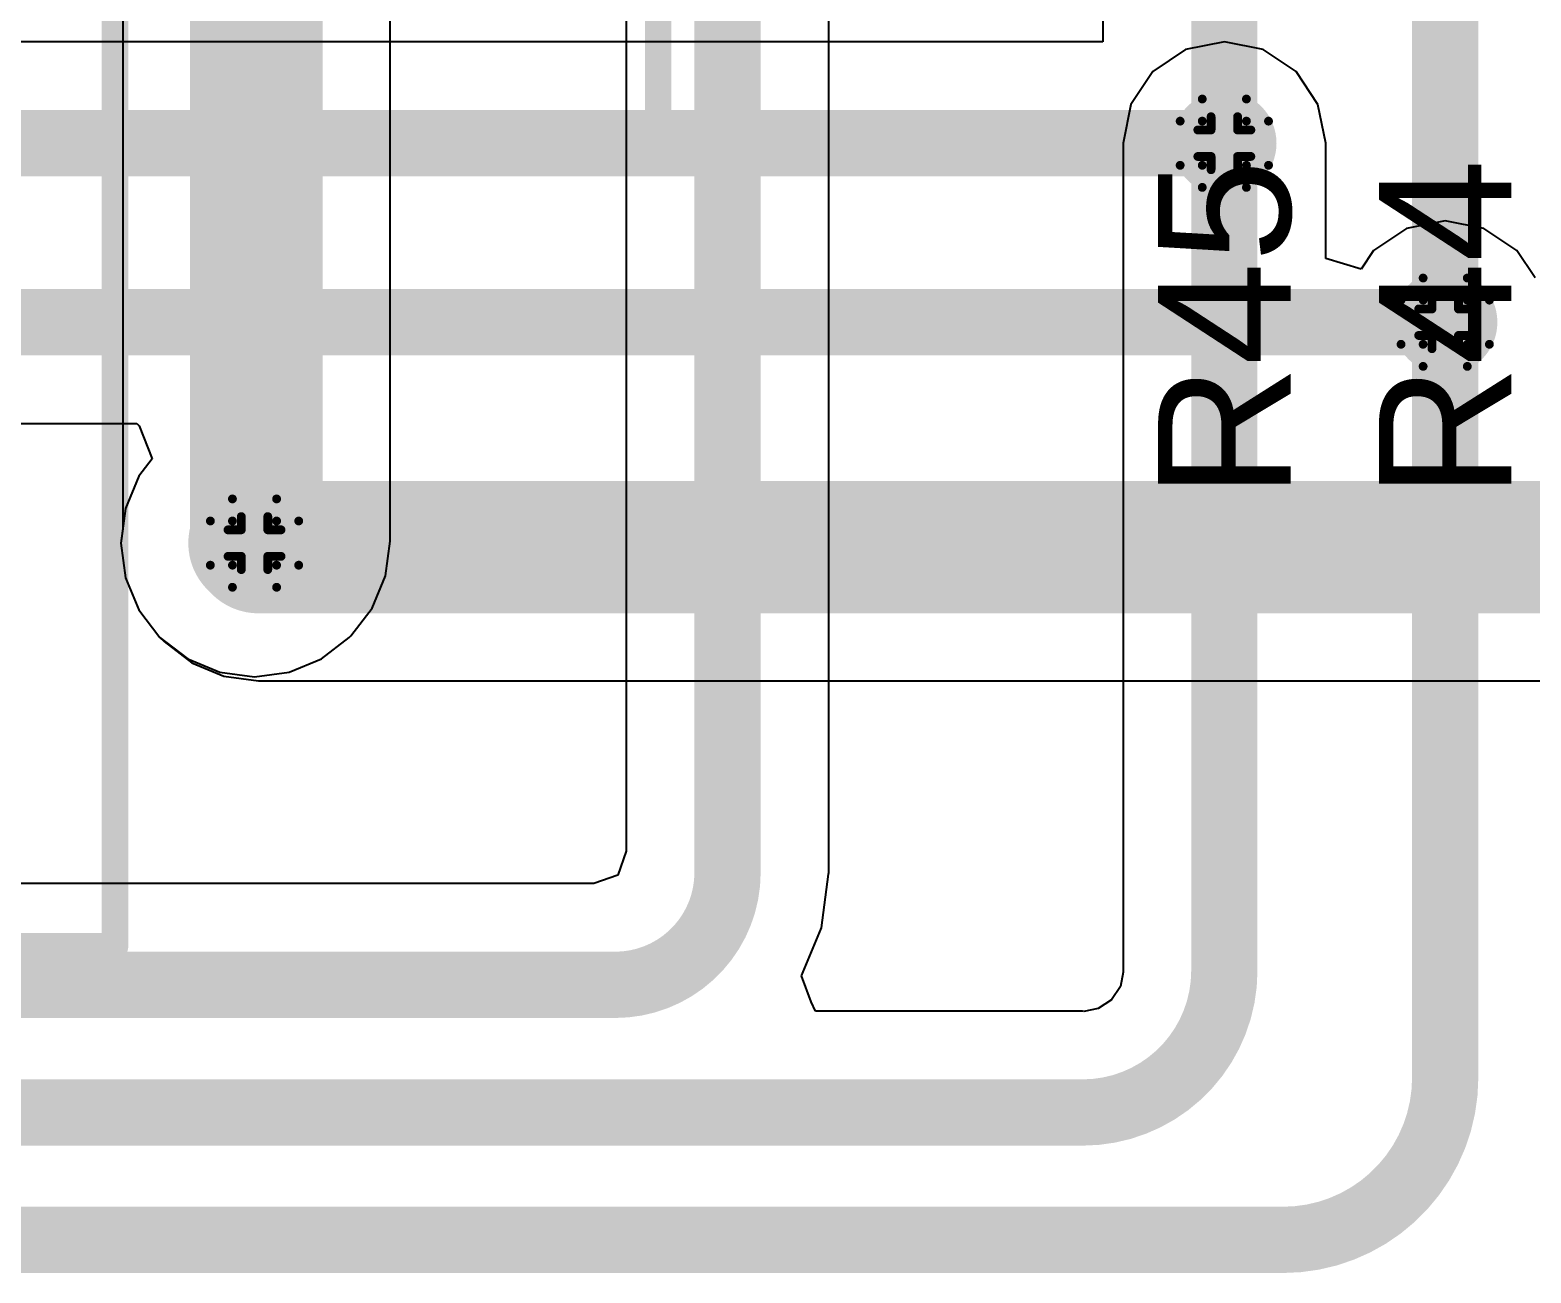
# Model space of a CAD drawing. Header units: inches. Extents: x -3 to 195, y 0 to 199.
# Drawn here: x 2.1892 to 2.529, y 2.1748 to 2.4561 of the extents above; entities that cross this region are included whole.
import ezdxf

# ---------------------------------------------------------------- set-up
doc = ezdxf.new("R2010")
doc.units = ezdxf.units.IN
doc.header["$MEASUREMENT"] = 0
for name, color, linetype in [('Bottom Layer', 5, 'Continuous'), ('Drill Drawing', 1, 'Continuous'), ('Top Layer', 1, 'Continuous'), ('Top Overlay', 2, 'Continuous'), ('Via Holes', 16, 'Continuous')]:
    doc.layers.add(name, color=color, linetype=linetype)
doc.styles.add('Arial', font='', dxfattribs={"height": 0.2})
doc.styles.get('Arial').set_extended_font_data('Arial')

# ---------------------------------------------------------------- blocks, each defined once
blk = doc.blocks.new('CR2032_BS_6_1_97')
at = {"layer": 'Top Overlay'}
for points in [[(0.43177, -0.31614, 0.006, 0.006, 0), (0.43177, -0.07626, 0.006, 0.006, 0)], [(0.55475, -0.13597, 0.00598, 0.00598, 0), (0.55475, -0.089, 0.00598, 0.00598, 0)], [(0.43177, -0.13597, 0.00598, 0.00598, 0), (0.55475, -0.13597, 0.00598, 0.00598, 0)], [(-0.44431, -0.31614, 0.006, 0.006, 0), (0.43177, -0.31614, 0.006, 0.006, 0)]]:
    blk.add_lwpolyline(points, format="xyseb", dxfattribs=at)
for points in [[(0.43027, -0.13597, 0.00299, 0.00299, 1), (0.43326, -0.13597, 0.00299, 0.00299, 1)], [(0.55325, -0.13597, 0.00299, 0.00299, 1), (0.55625, -0.13597, 0.00299, 0.00299, 1)], [(0.55325, -0.13597, 0.00299, 0.00299, 1), (0.55625, -0.13597, 0.00299, 0.00299, 1)], [(0.43027, -0.31614, 0.003, 0.003, 1), (0.43327, -0.31614, 0.003, 0.003, 1)], [(0.43027, -0.31614, 0.003, 0.003, 1), (0.43327, -0.31614, 0.003, 0.003, 1)]]:
    blk.add_lwpolyline(points, format="xyseb", close=True, dxfattribs=at)

msp = doc.modelspace()

# ---------------------------------------------------------------- hatches: boundary and pattern name
at = {"layer": 'Bottom Layer'}
h = msp.add_hatch(color=5, dxfattribs=at)
edge = h.paths.add_edge_path()
edge.add_arc((2.45954, 2.43052), 0.01181, 0, 360)
h = msp.add_hatch(color=5, dxfattribs=at)
edge = h.paths.add_edge_path()
edge.add_arc((2.50954, 2.39), 0.01181, 0, 360)
h = msp.add_hatch(color=5, dxfattribs=at)
edge = h.paths.add_edge_path()
edge.add_arc((2.24, 2.34), 0.01181, 0, 360)
at = {"layer": 'Top Layer'}
h = msp.add_hatch(color=1, dxfattribs=at)
edge = h.paths.add_edge_path()
edge.add_arc((2.45954, 2.43052), 0.01181, 0, 360)
h = msp.add_hatch(color=1, dxfattribs=at)
edge = h.paths.add_edge_path()
edge.add_arc((2.50954, 2.39), 0.01181, 0, 360)
h = msp.add_hatch(color=1, dxfattribs=at)
edge = h.paths.add_edge_path()
edge.add_arc((2.24, 2.34), 0.01181, 0, 360)
at = {"layer": 'Via Holes'}
h = msp.add_hatch(color=7, dxfattribs=at)
edge = h.paths.add_edge_path()
edge.add_arc((2.45954, 2.43052), 0.00591, 0, 360)
h = msp.add_hatch(color=7, dxfattribs=at)
edge = h.paths.add_edge_path()
edge.add_arc((2.50954, 2.39), 0.00591, 0, 360)
h = msp.add_hatch(color=7, dxfattribs=at)
edge = h.paths.add_edge_path()
edge.add_arc((2.24, 2.34), 0.00591, 0, 360)

# ---------------------------------------------------------------- linework, layer by layer
at = {"layer": 'Bottom Layer'}
for p, q in [((2.32414, 2.705), (2.32414, 2.27028)), ((2.37002, 2.26542), (2.37002, 2.705)), ((2.21017, 2.56591), (2.21017, 2.34326)), ((2.27069, 2.34043), (2.27069, 2.56591)), ((2.45954, 2.45347), (2.45076, 2.45172)), ((2.46832, 2.45172), (2.45954, 2.45347)), ((2.45076, 2.45172), (2.44332, 2.44675)), ((2.47577, 2.44675), (2.46832, 2.45172)), ((2.44332, 2.44675), (2.43835, 2.4393)), ((2.48074, 2.4393), (2.47577, 2.44675)), ((2.43835, 2.4393), (2.4366, 2.43052)), ((2.48248, 2.43052), (2.48074, 2.4393)), ((2.4366, 2.43052), (2.4366, 2.24318)), ((2.48248, 2.4044), (2.48248, 2.43052)), ((2.50954, 2.41294), (2.50076, 2.41119)), ((2.51832, 2.41119), (2.50954, 2.41294)), ((2.50076, 2.41119), (2.49332, 2.40622)), ((2.52577, 2.40622), (2.51832, 2.41119)), ((2.49332, 2.40622), (2.49048, 2.40198)), ((2.52987, 2.40008), (2.52577, 2.40622)), ((2.49048, 2.40198), (2.48248, 2.4044)), ((2.21017, 2.34326), (2.20974, 2.34)), ((2.20974, 2.34), (2.21077, 2.33217)), ((2.26966, 2.3326), (2.27069, 2.34043)), ((2.21077, 2.33217), (2.2138, 2.32487)), ((2.26663, 2.3253), (2.26966, 2.3326)), ((2.2138, 2.32487), (2.2186, 2.3186)), ((2.26183, 2.31903), (2.26663, 2.3253)), ((2.2186, 2.3186), (2.22487, 2.31379)), ((2.25513, 2.31379), (2.2614, 2.3186)), ((2.2614, 2.3186), (2.26182, 2.31903)), ((2.26182, 2.31903), (2.26183, 2.31903)), ((2.22487, 2.31379), (2.23217, 2.31077)), ((2.23217, 2.31077), (2.24, 2.30974)), ((2.24, 2.30974), (2.24783, 2.31077)), ((2.24783, 2.31077), (2.25513, 2.31379)), ((2.32414, 2.27028), (2.32228, 2.26479)), ((2.3168, 2.26294), (2.08417, 2.26294)), ((2.32228, 2.26479), (2.3168, 2.26294)), ((2.36834, 2.25291), (2.36994, 2.26502)), ((2.36994, 2.26502), (2.37002, 2.26542)), ((2.36384, 2.24204), (2.36834, 2.25291)), ((2.43666, 2.24288), (2.43602, 2.23964)), ((2.4366, 2.24318), (2.43666, 2.24288)), ((2.36599, 2.23613), (2.36384, 2.24204)), ((2.43602, 2.23964), (2.43401, 2.23663)), ((2.36702, 2.23404), (2.36599, 2.23613)), ((2.43401, 2.23663), (2.43101, 2.23463)), ((2.42746, 2.23404), (2.36702, 2.23404)), ((2.42776, 2.23398), (2.42746, 2.23404)), ((2.43101, 2.23463), (2.42776, 2.23398))]:
    msp.add_line(p, q, dxfattribs=at)
for points in [[(2.34708, 2.26542, 0.015, 0.015, 0), (2.34708, 2.705, 0.015, 0.015, 0)], [(2.24043, 2.34043, 0.03, 0.03, 0), (2.24043, 2.56591, 0.03, 0.03, 0)], [(2.45954, 2.24318, 0.015, 0.015, 0), (2.45954, 2.43052, 0.015, 0.015, 0)], [(2.50954, 2.219, 0.015, 0.015, 0), (2.50954, 2.39, 0.015, 0.015, 0)], [(2.24, 2.34, 0.03, 0.03, 0), (2.24043, 2.34043, 0.03, 0.03, 0)], [(2.34708, 2.26542, 0.015, 0.015, -0.414214), (2.32165, 2.24, 0.015, 0.015, 0)], [(2.45954, 2.24318, 0.015, 0.015, -0.414214), (2.42746, 2.2111, 0.015, 0.015, 0)], [(1.145, 2.24, 0.015, 0.015, 0), (2.32165, 2.24, 0.015, 0.015, 0)], [(2.50954, 2.219, 0.015, 0.015, -0.414214), (2.47282, 2.18227, 0.015, 0.015, 0)], [(0.86849, 2.2111, 0.015, 0.015, 0), (2.42746, 2.2111, 0.015, 0.015, 0)], [(0.82805, 2.18227, 0.015, 0.015, 0), (2.47282, 2.18227, 0.015, 0.015, 0)]]:
    msp.add_lwpolyline(points, format="xyseb", dxfattribs=at)
for points in [[(2.45579, 2.43052, 0.0075, 0.0075, 1), (2.46329, 2.43052, 0.0075, 0.0075, 1)], [(2.50579, 2.39, 0.0075, 0.0075, 1), (2.51329, 2.39, 0.0075, 0.0075, 1)], [(2.2325, 2.34, 0.015, 0.015, 1), (2.2475, 2.34, 0.015, 0.015, 1)], [(2.23293, 2.34043, 0.015, 0.015, 1), (2.24793, 2.34043, 0.015, 0.015, 1)], [(2.23293, 2.34043, 0.015, 0.015, 1), (2.24793, 2.34043, 0.015, 0.015, 1)], [(2.34333, 2.26542, 0.0075, 0.0075, 1), (2.35083, 2.26542, 0.0075, 0.0075, 1)], [(2.34333, 2.26542, 0.0075, 0.0075, 1), (2.35083, 2.26542, 0.0075, 0.0075, 1)], [(2.45579, 2.24318, 0.0075, 0.0075, 1), (2.46329, 2.24318, 0.0075, 0.0075, 1)], [(2.45579, 2.24318, 0.0075, 0.0075, 1), (2.46329, 2.24318, 0.0075, 0.0075, 1)], [(2.3179, 2.24, 0.0075, 0.0075, 1), (2.3254, 2.24, 0.0075, 0.0075, 1)], [(2.3179, 2.24, 0.0075, 0.0075, 1), (2.3254, 2.24, 0.0075, 0.0075, 1)], [(2.50579, 2.219, 0.0075, 0.0075, 1), (2.51329, 2.219, 0.0075, 0.0075, 1)], [(2.50579, 2.219, 0.0075, 0.0075, 1), (2.51329, 2.219, 0.0075, 0.0075, 1)], [(2.42371, 2.2111, 0.0075, 0.0075, 1), (2.43121, 2.2111, 0.0075, 0.0075, 1)], [(2.42371, 2.2111, 0.0075, 0.0075, 1), (2.43121, 2.2111, 0.0075, 0.0075, 1)], [(2.46907, 2.18227, 0.0075, 0.0075, 1), (2.47657, 2.18227, 0.0075, 0.0075, 1)], [(2.46907, 2.18227, 0.0075, 0.0075, 1), (2.47657, 2.18227, 0.0075, 0.0075, 1)]]:
    msp.add_lwpolyline(points, format="xyseb", close=True, dxfattribs=at)
at = {"layer": 'Drill Drawing'}
for points in [[(2.45454, 2.43552, 0.002, 0.002, 0), (2.45454, 2.44052, 0.002, 0.002, 0)], [(2.45454, 2.44052, 0.002, 0.002, 0), (2.46454, 2.44052, 0.002, 0.002, 0)], [(2.46454, 2.43552, 0.002, 0.002, 0), (2.46454, 2.44052, 0.002, 0.002, 0)], [(2.44954, 2.42552, 0.002, 0.002, 0), (2.44954, 2.43552, 0.002, 0.002, 0)], [(2.44954, 2.43552, 0.002, 0.002, 0), (2.45454, 2.43552, 0.002, 0.002, 0)], [(2.45654, 2.43352, 0.002, 0.002, 0), (2.45654, 2.43652, 0.002, 0.002, 0)], [(2.45654, 2.43652, 0.002, 0.002, 0), (2.46254, 2.43652, 0.002, 0.002, 0)], [(2.46254, 2.43352, 0.002, 0.002, 0), (2.46254, 2.43652, 0.002, 0.002, 0)], [(2.46454, 2.43552, 0.002, 0.002, 0), (2.46954, 2.43552, 0.002, 0.002, 0)], [(2.46954, 2.42552, 0.002, 0.002, 0), (2.46954, 2.43552, 0.002, 0.002, 0)], [(2.45354, 2.42752, 0.002, 0.002, 0), (2.45354, 2.43352, 0.002, 0.002, 0)], [(2.45354, 2.43352, 0.002, 0.002, 0), (2.45654, 2.43352, 0.002, 0.002, 0)], [(2.46254, 2.43352, 0.002, 0.002, 0), (2.46554, 2.43352, 0.002, 0.002, 0)], [(2.46554, 2.42752, 0.002, 0.002, 0), (2.46554, 2.43352, 0.002, 0.002, 0)], [(2.44954, 2.42552, 0.002, 0.002, 0), (2.45454, 2.42552, 0.002, 0.002, 0)], [(2.45354, 2.42752, 0.002, 0.002, 0), (2.45654, 2.42752, 0.002, 0.002, 0)], [(2.45454, 2.42052, 0.002, 0.002, 0), (2.45454, 2.42552, 0.002, 0.002, 0)], [(2.45654, 2.42452, 0.002, 0.002, 0), (2.45654, 2.42752, 0.002, 0.002, 0)], [(2.46254, 2.42752, 0.002, 0.002, 0), (2.46554, 2.42752, 0.002, 0.002, 0)], [(2.46254, 2.42452, 0.002, 0.002, 0), (2.46254, 2.42752, 0.002, 0.002, 0)], [(2.46454, 2.42552, 0.002, 0.002, 0), (2.46954, 2.42552, 0.002, 0.002, 0)], [(2.46454, 2.42052, 0.002, 0.002, 0), (2.46454, 2.42552, 0.002, 0.002, 0)], [(2.45654, 2.42452, 0.002, 0.002, 0), (2.46254, 2.42452, 0.002, 0.002, 0)], [(2.45454, 2.42052, 0.002, 0.002, 0), (2.46454, 2.42052, 0.002, 0.002, 0)], [(2.50454, 2.395, 0.002, 0.002, 0), (2.50454, 2.4, 0.002, 0.002, 0)], [(2.50454, 2.4, 0.002, 0.002, 0), (2.51454, 2.4, 0.002, 0.002, 0)], [(2.51454, 2.395, 0.002, 0.002, 0), (2.51454, 2.4, 0.002, 0.002, 0)], [(2.49954, 2.385, 0.002, 0.002, 0), (2.49954, 2.395, 0.002, 0.002, 0)], [(2.49954, 2.395, 0.002, 0.002, 0), (2.50454, 2.395, 0.002, 0.002, 0)], [(2.50654, 2.393, 0.002, 0.002, 0), (2.50654, 2.396, 0.002, 0.002, 0)], [(2.50654, 2.396, 0.002, 0.002, 0), (2.51254, 2.396, 0.002, 0.002, 0)], [(2.51254, 2.393, 0.002, 0.002, 0), (2.51254, 2.396, 0.002, 0.002, 0)], [(2.51454, 2.395, 0.002, 0.002, 0), (2.51954, 2.395, 0.002, 0.002, 0)], [(2.51954, 2.385, 0.002, 0.002, 0), (2.51954, 2.395, 0.002, 0.002, 0)], [(2.50354, 2.387, 0.002, 0.002, 0), (2.50354, 2.393, 0.002, 0.002, 0)], [(2.50354, 2.393, 0.002, 0.002, 0), (2.50654, 2.393, 0.002, 0.002, 0)], [(2.51254, 2.393, 0.002, 0.002, 0), (2.51554, 2.393, 0.002, 0.002, 0)], [(2.51554, 2.387, 0.002, 0.002, 0), (2.51554, 2.393, 0.002, 0.002, 0)], [(2.49954, 2.385, 0.002, 0.002, 0), (2.50454, 2.385, 0.002, 0.002, 0)], [(2.50354, 2.387, 0.002, 0.002, 0), (2.50654, 2.387, 0.002, 0.002, 0)], [(2.50454, 2.38, 0.002, 0.002, 0), (2.50454, 2.385, 0.002, 0.002, 0)], [(2.50654, 2.384, 0.002, 0.002, 0), (2.50654, 2.387, 0.002, 0.002, 0)], [(2.51254, 2.387, 0.002, 0.002, 0), (2.51554, 2.387, 0.002, 0.002, 0)], [(2.51254, 2.384, 0.002, 0.002, 0), (2.51254, 2.387, 0.002, 0.002, 0)], [(2.51454, 2.385, 0.002, 0.002, 0), (2.51954, 2.385, 0.002, 0.002, 0)], [(2.51454, 2.38, 0.002, 0.002, 0), (2.51454, 2.385, 0.002, 0.002, 0)], [(2.50654, 2.384, 0.002, 0.002, 0), (2.51254, 2.384, 0.002, 0.002, 0)], [(2.50454, 2.38, 0.002, 0.002, 0), (2.51454, 2.38, 0.002, 0.002, 0)], [(2.235, 2.345, 0.002, 0.002, 0), (2.235, 2.35, 0.002, 0.002, 0)], [(2.235, 2.35, 0.002, 0.002, 0), (2.245, 2.35, 0.002, 0.002, 0)], [(2.245, 2.345, 0.002, 0.002, 0), (2.245, 2.35, 0.002, 0.002, 0)], [(2.23, 2.335, 0.002, 0.002, 0), (2.23, 2.345, 0.002, 0.002, 0)], [(2.23, 2.345, 0.002, 0.002, 0), (2.235, 2.345, 0.002, 0.002, 0)], [(2.237, 2.343, 0.002, 0.002, 0), (2.237, 2.346, 0.002, 0.002, 0)], [(2.237, 2.346, 0.002, 0.002, 0), (2.243, 2.346, 0.002, 0.002, 0)], [(2.243, 2.343, 0.002, 0.002, 0), (2.243, 2.346, 0.002, 0.002, 0)], [(2.245, 2.345, 0.002, 0.002, 0), (2.25, 2.345, 0.002, 0.002, 0)], [(2.25, 2.335, 0.002, 0.002, 0), (2.25, 2.345, 0.002, 0.002, 0)], [(2.234, 2.337, 0.002, 0.002, 0), (2.234, 2.343, 0.002, 0.002, 0)], [(2.234, 2.343, 0.002, 0.002, 0), (2.237, 2.343, 0.002, 0.002, 0)], [(2.243, 2.343, 0.002, 0.002, 0), (2.246, 2.343, 0.002, 0.002, 0)], [(2.246, 2.337, 0.002, 0.002, 0), (2.246, 2.343, 0.002, 0.002, 0)], [(2.234, 2.337, 0.002, 0.002, 0), (2.237, 2.337, 0.002, 0.002, 0)], [(2.237, 2.334, 0.002, 0.002, 0), (2.237, 2.337, 0.002, 0.002, 0)], [(2.243, 2.337, 0.002, 0.002, 0), (2.246, 2.337, 0.002, 0.002, 0)], [(2.243, 2.334, 0.002, 0.002, 0), (2.243, 2.337, 0.002, 0.002, 0)], [(2.23, 2.335, 0.002, 0.002, 0), (2.235, 2.335, 0.002, 0.002, 0)], [(2.235, 2.33, 0.002, 0.002, 0), (2.235, 2.335, 0.002, 0.002, 0)], [(2.237, 2.334, 0.002, 0.002, 0), (2.243, 2.334, 0.002, 0.002, 0)], [(2.245, 2.335, 0.002, 0.002, 0), (2.25, 2.335, 0.002, 0.002, 0)], [(2.245, 2.33, 0.002, 0.002, 0), (2.245, 2.335, 0.002, 0.002, 0)], [(2.235, 2.33, 0.002, 0.002, 0), (2.245, 2.33, 0.002, 0.002, 0)]]:
    msp.add_lwpolyline(points, format="xyseb", dxfattribs=at)
for points in [[(2.45404, 2.44052, 0.001, 0.001, 1), (2.45504, 2.44052, 0.001, 0.001, 1)], [(2.45404, 2.44052, 0.001, 0.001, 1), (2.45504, 2.44052, 0.001, 0.001, 1)], [(2.46404, 2.44052, 0.001, 0.001, 1), (2.46504, 2.44052, 0.001, 0.001, 1)], [(2.46404, 2.44052, 0.001, 0.001, 1), (2.46504, 2.44052, 0.001, 0.001, 1)], [(2.44904, 2.43552, 0.001, 0.001, 1), (2.45004, 2.43552, 0.001, 0.001, 1)], [(2.44904, 2.43552, 0.001, 0.001, 1), (2.45004, 2.43552, 0.001, 0.001, 1)], [(2.45404, 2.43552, 0.001, 0.001, 1), (2.45504, 2.43552, 0.001, 0.001, 1)], [(2.45404, 2.43552, 0.001, 0.001, 1), (2.45504, 2.43552, 0.001, 0.001, 1)], [(2.45604, 2.43652, 0.001, 0.001, 1), (2.45704, 2.43652, 0.001, 0.001, 1)], [(2.45604, 2.43652, 0.001, 0.001, 1), (2.45704, 2.43652, 0.001, 0.001, 1)], [(2.46204, 2.43652, 0.001, 0.001, 1), (2.46304, 2.43652, 0.001, 0.001, 1)], [(2.46204, 2.43652, 0.001, 0.001, 1), (2.46304, 2.43652, 0.001, 0.001, 1)], [(2.46404, 2.43552, 0.001, 0.001, 1), (2.46504, 2.43552, 0.001, 0.001, 1)], [(2.46404, 2.43552, 0.001, 0.001, 1), (2.46504, 2.43552, 0.001, 0.001, 1)], [(2.46904, 2.43552, 0.001, 0.001, 1), (2.47004, 2.43552, 0.001, 0.001, 1)], [(2.46904, 2.43552, 0.001, 0.001, 1), (2.47004, 2.43552, 0.001, 0.001, 1)], [(2.45304, 2.43352, 0.001, 0.001, 1), (2.45404, 2.43352, 0.001, 0.001, 1)], [(2.45304, 2.43352, 0.001, 0.001, 1), (2.45404, 2.43352, 0.001, 0.001, 1)], [(2.45604, 2.43352, 0.001, 0.001, 1), (2.45704, 2.43352, 0.001, 0.001, 1)], [(2.45604, 2.43352, 0.001, 0.001, 1), (2.45704, 2.43352, 0.001, 0.001, 1)], [(2.46204, 2.43352, 0.001, 0.001, 1), (2.46304, 2.43352, 0.001, 0.001, 1)], [(2.46204, 2.43352, 0.001, 0.001, 1), (2.46304, 2.43352, 0.001, 0.001, 1)], [(2.46504, 2.43352, 0.001, 0.001, 1), (2.46604, 2.43352, 0.001, 0.001, 1)], [(2.46504, 2.43352, 0.001, 0.001, 1), (2.46604, 2.43352, 0.001, 0.001, 1)], [(2.44904, 2.42552, 0.001, 0.001, 1), (2.45004, 2.42552, 0.001, 0.001, 1)], [(2.44904, 2.42552, 0.001, 0.001, 1), (2.45004, 2.42552, 0.001, 0.001, 1)], [(2.45304, 2.42752, 0.001, 0.001, 1), (2.45404, 2.42752, 0.001, 0.001, 1)], [(2.45304, 2.42752, 0.001, 0.001, 1), (2.45404, 2.42752, 0.001, 0.001, 1)], [(2.45404, 2.42552, 0.001, 0.001, 1), (2.45504, 2.42552, 0.001, 0.001, 1)], [(2.45404, 2.42552, 0.001, 0.001, 1), (2.45504, 2.42552, 0.001, 0.001, 1)], [(2.45604, 2.42752, 0.001, 0.001, 1), (2.45704, 2.42752, 0.001, 0.001, 1)], [(2.45604, 2.42752, 0.001, 0.001, 1), (2.45704, 2.42752, 0.001, 0.001, 1)], [(2.46204, 2.42752, 0.001, 0.001, 1), (2.46304, 2.42752, 0.001, 0.001, 1)], [(2.46204, 2.42752, 0.001, 0.001, 1), (2.46304, 2.42752, 0.001, 0.001, 1)], [(2.46404, 2.42552, 0.001, 0.001, 1), (2.46504, 2.42552, 0.001, 0.001, 1)], [(2.46404, 2.42552, 0.001, 0.001, 1), (2.46504, 2.42552, 0.001, 0.001, 1)], [(2.46504, 2.42752, 0.001, 0.001, 1), (2.46604, 2.42752, 0.001, 0.001, 1)], [(2.46504, 2.42752, 0.001, 0.001, 1), (2.46604, 2.42752, 0.001, 0.001, 1)], [(2.46904, 2.42552, 0.001, 0.001, 1), (2.47004, 2.42552, 0.001, 0.001, 1)], [(2.46904, 2.42552, 0.001, 0.001, 1), (2.47004, 2.42552, 0.001, 0.001, 1)], [(2.45604, 2.42452, 0.001, 0.001, 1), (2.45704, 2.42452, 0.001, 0.001, 1)], [(2.45604, 2.42452, 0.001, 0.001, 1), (2.45704, 2.42452, 0.001, 0.001, 1)], [(2.46204, 2.42452, 0.001, 0.001, 1), (2.46304, 2.42452, 0.001, 0.001, 1)], [(2.46204, 2.42452, 0.001, 0.001, 1), (2.46304, 2.42452, 0.001, 0.001, 1)], [(2.45404, 2.42052, 0.001, 0.001, 1), (2.45504, 2.42052, 0.001, 0.001, 1)], [(2.45404, 2.42052, 0.001, 0.001, 1), (2.45504, 2.42052, 0.001, 0.001, 1)], [(2.46404, 2.42052, 0.001, 0.001, 1), (2.46504, 2.42052, 0.001, 0.001, 1)], [(2.46404, 2.42052, 0.001, 0.001, 1), (2.46504, 2.42052, 0.001, 0.001, 1)], [(2.50404, 2.4, 0.001, 0.001, 1), (2.50504, 2.4, 0.001, 0.001, 1)], [(2.50404, 2.4, 0.001, 0.001, 1), (2.50504, 2.4, 0.001, 0.001, 1)], [(2.51404, 2.4, 0.001, 0.001, 1), (2.51504, 2.4, 0.001, 0.001, 1)], [(2.51404, 2.4, 0.001, 0.001, 1), (2.51504, 2.4, 0.001, 0.001, 1)], [(2.49904, 2.395, 0.001, 0.001, 1), (2.50004, 2.395, 0.001, 0.001, 1)], [(2.49904, 2.395, 0.001, 0.001, 1), (2.50004, 2.395, 0.001, 0.001, 1)], [(2.50404, 2.395, 0.001, 0.001, 1), (2.50504, 2.395, 0.001, 0.001, 1)], [(2.50404, 2.395, 0.001, 0.001, 1), (2.50504, 2.395, 0.001, 0.001, 1)], [(2.50604, 2.396, 0.001, 0.001, 1), (2.50704, 2.396, 0.001, 0.001, 1)], [(2.50604, 2.396, 0.001, 0.001, 1), (2.50704, 2.396, 0.001, 0.001, 1)], [(2.51204, 2.396, 0.001, 0.001, 1), (2.51304, 2.396, 0.001, 0.001, 1)], [(2.51204, 2.396, 0.001, 0.001, 1), (2.51304, 2.396, 0.001, 0.001, 1)], [(2.51404, 2.395, 0.001, 0.001, 1), (2.51504, 2.395, 0.001, 0.001, 1)], [(2.51404, 2.395, 0.001, 0.001, 1), (2.51504, 2.395, 0.001, 0.001, 1)], [(2.51904, 2.395, 0.001, 0.001, 1), (2.52004, 2.395, 0.001, 0.001, 1)], [(2.51904, 2.395, 0.001, 0.001, 1), (2.52004, 2.395, 0.001, 0.001, 1)], [(2.50304, 2.393, 0.001, 0.001, 1), (2.50404, 2.393, 0.001, 0.001, 1)], [(2.50304, 2.393, 0.001, 0.001, 1), (2.50404, 2.393, 0.001, 0.001, 1)], [(2.50604, 2.393, 0.001, 0.001, 1), (2.50704, 2.393, 0.001, 0.001, 1)], [(2.50604, 2.393, 0.001, 0.001, 1), (2.50704, 2.393, 0.001, 0.001, 1)], [(2.51204, 2.393, 0.001, 0.001, 1), (2.51304, 2.393, 0.001, 0.001, 1)], [(2.51204, 2.393, 0.001, 0.001, 1), (2.51304, 2.393, 0.001, 0.001, 1)], [(2.51504, 2.393, 0.001, 0.001, 1), (2.51604, 2.393, 0.001, 0.001, 1)], [(2.51504, 2.393, 0.001, 0.001, 1), (2.51604, 2.393, 0.001, 0.001, 1)], [(2.49904, 2.385, 0.001, 0.001, 1), (2.50004, 2.385, 0.001, 0.001, 1)], [(2.49904, 2.385, 0.001, 0.001, 1), (2.50004, 2.385, 0.001, 0.001, 1)], [(2.50304, 2.387, 0.001, 0.001, 1), (2.50404, 2.387, 0.001, 0.001, 1)], [(2.50304, 2.387, 0.001, 0.001, 1), (2.50404, 2.387, 0.001, 0.001, 1)], [(2.50404, 2.385, 0.001, 0.001, 1), (2.50504, 2.385, 0.001, 0.001, 1)], [(2.50404, 2.385, 0.001, 0.001, 1), (2.50504, 2.385, 0.001, 0.001, 1)], [(2.50604, 2.387, 0.001, 0.001, 1), (2.50704, 2.387, 0.001, 0.001, 1)], [(2.50604, 2.387, 0.001, 0.001, 1), (2.50704, 2.387, 0.001, 0.001, 1)], [(2.51204, 2.387, 0.001, 0.001, 1), (2.51304, 2.387, 0.001, 0.001, 1)], [(2.51204, 2.387, 0.001, 0.001, 1), (2.51304, 2.387, 0.001, 0.001, 1)], [(2.51404, 2.385, 0.001, 0.001, 1), (2.51504, 2.385, 0.001, 0.001, 1)], [(2.51404, 2.385, 0.001, 0.001, 1), (2.51504, 2.385, 0.001, 0.001, 1)], [(2.51504, 2.387, 0.001, 0.001, 1), (2.51604, 2.387, 0.001, 0.001, 1)], [(2.51504, 2.387, 0.001, 0.001, 1), (2.51604, 2.387, 0.001, 0.001, 1)], [(2.51904, 2.385, 0.001, 0.001, 1), (2.52004, 2.385, 0.001, 0.001, 1)], [(2.51904, 2.385, 0.001, 0.001, 1), (2.52004, 2.385, 0.001, 0.001, 1)], [(2.50604, 2.384, 0.001, 0.001, 1), (2.50704, 2.384, 0.001, 0.001, 1)], [(2.50604, 2.384, 0.001, 0.001, 1), (2.50704, 2.384, 0.001, 0.001, 1)], [(2.51204, 2.384, 0.001, 0.001, 1), (2.51304, 2.384, 0.001, 0.001, 1)], [(2.51204, 2.384, 0.001, 0.001, 1), (2.51304, 2.384, 0.001, 0.001, 1)], [(2.50404, 2.38, 0.001, 0.001, 1), (2.50504, 2.38, 0.001, 0.001, 1)], [(2.50404, 2.38, 0.001, 0.001, 1), (2.50504, 2.38, 0.001, 0.001, 1)], [(2.51404, 2.38, 0.001, 0.001, 1), (2.51504, 2.38, 0.001, 0.001, 1)], [(2.51404, 2.38, 0.001, 0.001, 1), (2.51504, 2.38, 0.001, 0.001, 1)], [(2.2345, 2.35, 0.001, 0.001, 1), (2.2355, 2.35, 0.001, 0.001, 1)], [(2.2345, 2.35, 0.001, 0.001, 1), (2.2355, 2.35, 0.001, 0.001, 1)], [(2.2445, 2.35, 0.001, 0.001, 1), (2.2455, 2.35, 0.001, 0.001, 1)], [(2.2445, 2.35, 0.001, 0.001, 1), (2.2455, 2.35, 0.001, 0.001, 1)], [(2.2295, 2.345, 0.001, 0.001, 1), (2.2305, 2.345, 0.001, 0.001, 1)], [(2.2295, 2.345, 0.001, 0.001, 1), (2.2305, 2.345, 0.001, 0.001, 1)], [(2.2345, 2.345, 0.001, 0.001, 1), (2.2355, 2.345, 0.001, 0.001, 1)], [(2.2345, 2.345, 0.001, 0.001, 1), (2.2355, 2.345, 0.001, 0.001, 1)], [(2.2365, 2.346, 0.001, 0.001, 1), (2.2375, 2.346, 0.001, 0.001, 1)], [(2.2365, 2.346, 0.001, 0.001, 1), (2.2375, 2.346, 0.001, 0.001, 1)], [(2.2425, 2.346, 0.001, 0.001, 1), (2.2435, 2.346, 0.001, 0.001, 1)], [(2.2425, 2.346, 0.001, 0.001, 1), (2.2435, 2.346, 0.001, 0.001, 1)], [(2.2445, 2.345, 0.001, 0.001, 1), (2.2455, 2.345, 0.001, 0.001, 1)], [(2.2445, 2.345, 0.001, 0.001, 1), (2.2455, 2.345, 0.001, 0.001, 1)], [(2.2495, 2.345, 0.001, 0.001, 1), (2.2505, 2.345, 0.001, 0.001, 1)], [(2.2495, 2.345, 0.001, 0.001, 1), (2.2505, 2.345, 0.001, 0.001, 1)], [(2.2335, 2.343, 0.001, 0.001, 1), (2.2345, 2.343, 0.001, 0.001, 1)], [(2.2335, 2.343, 0.001, 0.001, 1), (2.2345, 2.343, 0.001, 0.001, 1)], [(2.2365, 2.343, 0.001, 0.001, 1), (2.2375, 2.343, 0.001, 0.001, 1)], [(2.2365, 2.343, 0.001, 0.001, 1), (2.2375, 2.343, 0.001, 0.001, 1)], [(2.2425, 2.343, 0.001, 0.001, 1), (2.2435, 2.343, 0.001, 0.001, 1)], [(2.2425, 2.343, 0.001, 0.001, 1), (2.2435, 2.343, 0.001, 0.001, 1)], [(2.2455, 2.343, 0.001, 0.001, 1), (2.2465, 2.343, 0.001, 0.001, 1)], [(2.2455, 2.343, 0.001, 0.001, 1), (2.2465, 2.343, 0.001, 0.001, 1)], [(2.2335, 2.337, 0.001, 0.001, 1), (2.2345, 2.337, 0.001, 0.001, 1)], [(2.2335, 2.337, 0.001, 0.001, 1), (2.2345, 2.337, 0.001, 0.001, 1)], [(2.2365, 2.337, 0.001, 0.001, 1), (2.2375, 2.337, 0.001, 0.001, 1)], [(2.2365, 2.337, 0.001, 0.001, 1), (2.2375, 2.337, 0.001, 0.001, 1)], [(2.2425, 2.337, 0.001, 0.001, 1), (2.2435, 2.337, 0.001, 0.001, 1)], [(2.2425, 2.337, 0.001, 0.001, 1), (2.2435, 2.337, 0.001, 0.001, 1)], [(2.2455, 2.337, 0.001, 0.001, 1), (2.2465, 2.337, 0.001, 0.001, 1)], [(2.2455, 2.337, 0.001, 0.001, 1), (2.2465, 2.337, 0.001, 0.001, 1)], [(2.2295, 2.335, 0.001, 0.001, 1), (2.2305, 2.335, 0.001, 0.001, 1)], [(2.2295, 2.335, 0.001, 0.001, 1), (2.2305, 2.335, 0.001, 0.001, 1)], [(2.2345, 2.335, 0.001, 0.001, 1), (2.2355, 2.335, 0.001, 0.001, 1)], [(2.2345, 2.335, 0.001, 0.001, 1), (2.2355, 2.335, 0.001, 0.001, 1)], [(2.2365, 2.334, 0.001, 0.001, 1), (2.2375, 2.334, 0.001, 0.001, 1)], [(2.2365, 2.334, 0.001, 0.001, 1), (2.2375, 2.334, 0.001, 0.001, 1)], [(2.2425, 2.334, 0.001, 0.001, 1), (2.2435, 2.334, 0.001, 0.001, 1)], [(2.2425, 2.334, 0.001, 0.001, 1), (2.2435, 2.334, 0.001, 0.001, 1)], [(2.2445, 2.335, 0.001, 0.001, 1), (2.2455, 2.335, 0.001, 0.001, 1)], [(2.2445, 2.335, 0.001, 0.001, 1), (2.2455, 2.335, 0.001, 0.001, 1)], [(2.2495, 2.335, 0.001, 0.001, 1), (2.2505, 2.335, 0.001, 0.001, 1)], [(2.2495, 2.335, 0.001, 0.001, 1), (2.2505, 2.335, 0.001, 0.001, 1)], [(2.2345, 2.33, 0.001, 0.001, 1), (2.2355, 2.33, 0.001, 0.001, 1)], [(2.2345, 2.33, 0.001, 0.001, 1), (2.2355, 2.33, 0.001, 0.001, 1)], [(2.2445, 2.33, 0.001, 0.001, 1), (2.2455, 2.33, 0.001, 0.001, 1)], [(2.2445, 2.33, 0.001, 0.001, 1), (2.2455, 2.33, 0.001, 0.001, 1)]]:
    msp.add_lwpolyline(points, format="xyseb", close=True, dxfattribs=at)
at = {"layer": 'Top Layer'}
for p, q in [((2.43204, 2.48682), (2.43204, 2.45347)), ((2.43204, 2.45347), (2.04559, 2.45347)), ((1.94075, 2.36706), (2.21334, 2.36706)), ((2.21334, 2.36706), (2.21385, 2.36651)), ((2.21385, 2.36651), (2.21681, 2.35906)), ((2.21681, 2.35906), (2.2138, 2.35513)), ((2.2138, 2.35513), (2.21077, 2.34783)), ((2.21077, 2.34783), (2.20974, 2.34)), ((2.20974, 2.34), (2.21077, 2.33217)), ((2.21077, 2.33217), (2.2138, 2.32487)), ((2.2138, 2.32487), (2.2186, 2.3186)), ((2.2186, 2.3186), (2.21951, 2.31769)), ((2.21951, 2.31769), (2.22578, 2.31289)), ((2.22578, 2.31289), (2.23308, 2.30986)), ((2.23308, 2.30986), (2.24091, 2.30883)), ((2.24091, 2.30883), (2.24091, 2.30883)), ((2.24091, 2.30883), (2.60978, 2.30883))]:
    msp.add_line(p, q, dxfattribs=at)
for points in [[(2.45954, 2.43052, 0.015, 0.015, 0), (2.45954, 2.47382, 0.015, 0.015, 0)], [(2.50954, 2.39044, 0.015, 0.015, 0), (2.50954, 2.47382, 0.015, 0.015, 0)], [(2.04559, 2.43052, 0.015, 0.015, 0), (2.45954, 2.43052, 0.015, 0.015, 0)], [(1.94075, 2.39, 0.015, 0.015, 0), (2.50954, 2.39, 0.015, 0.015, 0)], [(2.50932, 2.39022, 0.015, 0.015, 0), (2.50954, 2.39044, 0.015, 0.015, 0)], [(2.24, 2.34, 0.03, 0.03, 0), (2.24091, 2.33909, 0.03, 0.03, 0)], [(2.24091, 2.33909, 0.03, 0.03, 0), (2.60978, 2.33909, 0.03, 0.03, 0)]]:
    msp.add_lwpolyline(points, format="xyseb", dxfattribs=at)
for points in [[(2.45579, 2.43052, 0.0075, 0.0075, 1), (2.46329, 2.43052, 0.0075, 0.0075, 1)], [(2.45579, 2.43052, 0.0075, 0.0075, 1), (2.46329, 2.43052, 0.0075, 0.0075, 1)], [(2.50557, 2.39022, 0.0075, 0.0075, 1), (2.51307, 2.39022, 0.0075, 0.0075, 1)], [(2.50579, 2.39044, 0.0075, 0.0075, 1), (2.51329, 2.39044, 0.0075, 0.0075, 1)], [(2.50579, 2.39044, 0.0075, 0.0075, 1), (2.51329, 2.39044, 0.0075, 0.0075, 1)], [(2.50579, 2.39, 0.0075, 0.0075, 1), (2.51329, 2.39, 0.0075, 0.0075, 1)], [(2.2325, 2.34, 0.015, 0.015, 1), (2.2475, 2.34, 0.015, 0.015, 1)], [(2.23341, 2.33909, 0.015, 0.015, 1), (2.24841, 2.33909, 0.015, 0.015, 1)], [(2.23341, 2.33909, 0.015, 0.015, 1), (2.24841, 2.33909, 0.015, 0.015, 1)]]:
    msp.add_lwpolyline(points, format="xyseb", close=True, dxfattribs=at)

# ---------------------------------------------------------------- block references
msp.add_blockref('CR2032_BS_6_1_97', (1.77665, 2.56484))

# ---------------------------------------------------------------- texts
at = {"layer": 'Top Overlay', "style": 'Arial'}
for s, p in [('R45', (2.47454, 2.35001)), ('R44', (2.52454, 2.35001))]:
    msp.add_text(s, height=0.03, rotation=90, dxfattribs=at).set_placement(p)

doc.saveas('drawing.dxf')
